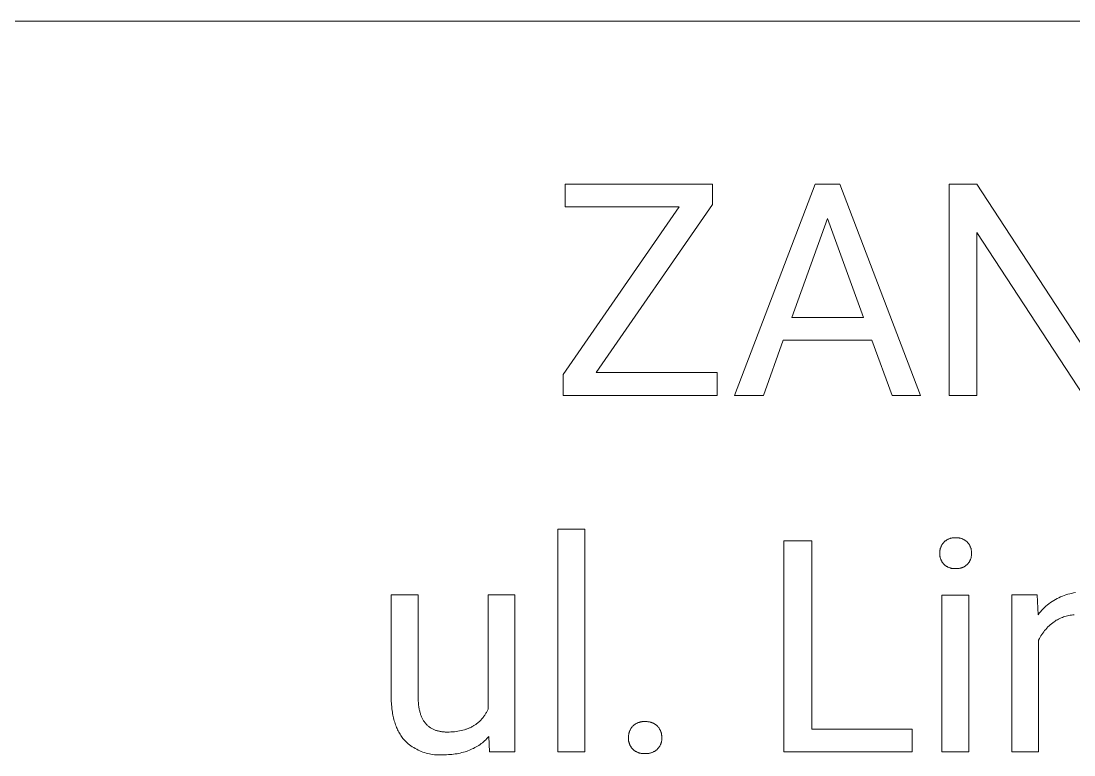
# Model space of a CAD drawing. Header units: millimetres. Extents: x -658 to 2773, y 81 to 2478.
# Drawn here: x 1633.2 to 1795, y 352 to 464.9 of the extents above; entities that cross this region are included whole.
import ezdxf

# ---------------------------------------------------------------- set-up
doc = ezdxf.new("R2010")
doc.units = ezdxf.units.MM
doc.header["$MEASUREMENT"] = 0
doc.layers.add('Domyślny', color=7, linetype='Continuous', true_color=0x000000)

msp = doc.modelspace()

# ---------------------------------------------------------------- linework, layer by layer
at = {"layer": 'Domyślny', "color": 18, "lineweight": 15, "true_color": 0x000000}
for p, q in [((2769.27, 464.9), (1476.09, 464.9)), ((1716.79, 436.31), (1716.79, 439.81)), ((1716.79, 439.81), (1739.43, 439.81)), ((1739.43, 439.81), (1739.43, 436.69)), ((1742.84, 407.33), (1755.25, 439.82)), ((1755.25, 439.82), (1759, 439.82)), ((1759, 439.82), (1771.43, 407.33)), ((1775.8, 407.33), (1775.8, 439.82)), ((1775.8, 439.82), (1780.1, 439.82)), ((1780.1, 439.82), (1796.51, 414.67)), ((1716.5, 410.55), (1734.3, 436.31)), ((1734.3, 436.31), (1716.79, 436.31)), ((1739.43, 436.69), (1721.56, 410.83)), ((1757.12, 434.53), (1751.62, 419.33)), ((1762.66, 419.33), (1757.12, 434.53)), ((1796.46, 407.33), (1780.1, 432.36)), ((1780.1, 432.36), (1780.1, 407.33)), ((1751.62, 419.33), (1762.66, 419.33)), ((1750.33, 415.83), (1747.27, 407.33)), ((1763.93, 415.83), (1750.33, 415.83)), ((1767.04, 407.33), (1763.93, 415.83)), ((1716.5, 407.32), (1716.5, 410.55)), ((1721.56, 410.83), (1740.15, 410.83)), ((1740.15, 410.83), (1740.15, 407.32)), ((1740.15, 407.32), (1716.5, 407.32)), ((1747.27, 407.33), (1742.84, 407.33)), ((1771.43, 407.33), (1767.04, 407.33)), ((1780.1, 407.33), (1775.8, 407.33)), ((1715.69, 352.5), (1715.69, 386.77)), ((1715.69, 386.77), (1719.82, 386.77)), ((1719.82, 386.77), (1719.82, 352.5)), ((1775.55, 385.16), (1775.62, 385.19)), ((1775.62, 385.19), (1775.69, 385.23)), ((1775.69, 385.23), (1775.76, 385.26)), ((1775.76, 385.26), (1775.83, 385.29)), ((1775.83, 385.29), (1775.9, 385.31)), ((1775.9, 385.31), (1775.97, 385.34)), ((1775.97, 385.34), (1776.05, 385.36)), ((1776.05, 385.36), (1776.12, 385.38)), ((1776.12, 385.38), (1776.2, 385.39)), ((1776.2, 385.39), (1776.27, 385.41)), ((1776.27, 385.41), (1776.35, 385.42)), ((1776.35, 385.42), (1776.43, 385.43)), ((1776.43, 385.43), (1776.5, 385.43)), ((1776.5, 385.43), (1776.58, 385.44)), ((1776.58, 385.44), (1776.66, 385.44)), ((1776.66, 385.44), (1776.73, 385.43)), ((1776.73, 385.43), (1776.81, 385.43)), ((1776.81, 385.43), (1776.89, 385.43)), ((1776.89, 385.43), (1776.97, 385.44)), ((1776.97, 385.44), (1777.04, 385.44)), ((1777.04, 385.44), (1777.12, 385.43)), ((1777.12, 385.43), (1777.2, 385.43)), ((1777.2, 385.43), (1777.28, 385.42)), ((1777.28, 385.42), (1777.35, 385.41)), ((1777.35, 385.41), (1777.43, 385.39)), ((1777.43, 385.39), (1777.5, 385.38)), ((1777.5, 385.38), (1777.58, 385.36)), ((1777.58, 385.36), (1777.65, 385.33)), ((1777.65, 385.33), (1777.73, 385.31)), ((1777.73, 385.31), (1777.8, 385.28)), ((1777.8, 385.28), (1777.87, 385.26)), ((1777.87, 385.26), (1777.94, 385.22)), ((1777.94, 385.22), (1778.01, 385.19)), ((1750.41, 352.49), (1750.41, 384.98)), ((1750.41, 384.98), (1754.72, 384.98)), ((1754.72, 384.98), (1754.72, 356)), ((1774.41, 383.52), (1774.43, 383.6)), ((1774.43, 383.6), (1774.44, 383.68)), ((1774.44, 383.68), (1774.46, 383.76)), ((1774.46, 383.76), (1774.49, 383.83)), ((1774.49, 383.83), (1774.51, 383.91)), ((1774.51, 383.91), (1774.54, 383.99)), ((1774.54, 383.99), (1774.57, 384.06)), ((1774.57, 384.06), (1774.6, 384.13)), ((1774.6, 384.13), (1774.64, 384.21)), ((1774.64, 384.21), (1774.68, 384.28)), ((1774.68, 384.28), (1774.72, 384.35)), ((1774.72, 384.35), (1774.76, 384.42)), ((1774.76, 384.42), (1774.81, 384.48)), ((1774.81, 384.48), (1774.85, 384.55)), ((1774.85, 384.55), (1774.9, 384.61)), ((1774.9, 384.61), (1774.95, 384.67)), ((1774.95, 384.67), (1775.01, 384.73)), ((1775.01, 384.73), (1775.06, 384.79)), ((1775.06, 384.79), (1775.11, 384.84)), ((1775.11, 384.84), (1775.17, 384.89)), ((1775.17, 384.89), (1775.23, 384.94)), ((1775.23, 384.94), (1775.29, 384.99)), ((1775.29, 384.99), (1775.35, 385.03)), ((1775.35, 385.03), (1775.42, 385.08)), ((1775.42, 385.08), (1775.48, 385.12)), ((1775.48, 385.12), (1775.55, 385.16)), ((1778.01, 385.19), (1778.08, 385.15)), ((1778.08, 385.15), (1778.15, 385.12)), ((1778.15, 385.12), (1778.22, 385.08)), ((1778.22, 385.08), (1778.28, 385.03)), ((1778.28, 385.03), (1778.35, 384.99)), ((1778.35, 384.99), (1778.41, 384.94)), ((1778.41, 384.94), (1778.47, 384.89)), ((1778.47, 384.89), (1778.53, 384.84)), ((1778.53, 384.84), (1778.58, 384.79)), ((1778.58, 384.79), (1778.64, 384.73)), ((1778.64, 384.73), (1778.69, 384.67)), ((1778.69, 384.67), (1778.74, 384.61)), ((1778.74, 384.61), (1778.79, 384.55)), ((1778.79, 384.55), (1778.84, 384.48)), ((1778.84, 384.48), (1778.88, 384.42)), ((1778.88, 384.42), (1778.93, 384.35)), ((1778.93, 384.35), (1778.97, 384.28)), ((1778.97, 384.28), (1779, 384.21)), ((1779, 384.21), (1779.04, 384.13)), ((1779.04, 384.13), (1779.07, 384.06)), ((1779.07, 384.06), (1779.1, 383.99)), ((1779.1, 383.99), (1779.13, 383.91)), ((1779.13, 383.91), (1779.16, 383.83)), ((1779.16, 383.83), (1779.18, 383.76)), ((1779.18, 383.76), (1779.2, 383.68)), ((1779.2, 383.68), (1779.22, 383.6)), ((1779.22, 383.6), (1779.23, 383.52)), ((1774.38, 383.28), (1774.39, 383.36)), ((1774.38, 383.2), (1774.38, 383.28)), ((1774.38, 383.12), (1774.38, 383.2)), ((1774.38, 383.04), (1774.38, 383.12)), ((1774.38, 382.96), (1774.38, 383.04)), ((1774.38, 382.88), (1774.38, 382.96)), ((1774.38, 382.8), (1774.38, 382.88)), ((1774.39, 382.72), (1774.38, 382.8)), ((1774.39, 383.36), (1774.4, 383.44)), ((1774.4, 382.65), (1774.39, 382.72)), ((1774.4, 383.44), (1774.41, 383.52)), ((1774.41, 382.57), (1774.4, 382.65)), ((1774.42, 382.49), (1774.41, 382.57)), ((1774.44, 382.41), (1774.42, 382.49)), ((1774.46, 382.33), (1774.44, 382.41)), ((1774.48, 382.26), (1774.46, 382.33)), ((1774.51, 382.18), (1774.48, 382.26)), ((1774.54, 382.11), (1774.51, 382.18)), ((1774.57, 382.03), (1774.54, 382.11)), ((1774.6, 381.96), (1774.57, 382.03)), ((1774.64, 381.89), (1774.6, 381.96)), ((1779.04, 381.96), (1779.01, 381.89)), ((1779.07, 382.03), (1779.04, 381.96)), ((1779.11, 382.11), (1779.07, 382.03)), ((1779.13, 382.18), (1779.11, 382.11)), ((1779.16, 382.26), (1779.13, 382.18)), ((1779.18, 382.33), (1779.16, 382.26)), ((1779.2, 382.41), (1779.18, 382.33)), ((1779.22, 382.49), (1779.2, 382.41)), ((1779.23, 382.57), (1779.22, 382.49)), ((1779.23, 383.52), (1779.24, 383.44)), ((1779.25, 382.65), (1779.23, 382.57)), ((1779.24, 383.44), (1779.25, 383.36)), ((1779.25, 383.36), (1779.26, 383.28)), ((1779.26, 382.72), (1779.25, 382.65)), ((1779.26, 383.28), (1779.27, 383.2)), ((1779.27, 382.88), (1779.26, 382.8)), ((1779.26, 382.8), (1779.26, 382.72)), ((1779.27, 383.2), (1779.27, 383.12)), ((1779.27, 383.12), (1779.27, 383.04)), ((1779.27, 383.04), (1779.27, 382.96)), ((1779.27, 382.96), (1779.27, 382.88)), ((1774.68, 381.82), (1774.64, 381.89)), ((1774.72, 381.75), (1774.68, 381.82)), ((1774.76, 381.69), (1774.72, 381.75)), ((1774.8, 381.62), (1774.76, 381.69)), ((1774.85, 381.56), (1774.8, 381.62)), ((1774.9, 381.49), (1774.85, 381.56)), ((1774.95, 381.43), (1774.9, 381.49)), ((1775.01, 381.37), (1774.95, 381.43)), ((1775.06, 381.32), (1775.01, 381.37)), ((1775.12, 381.27), (1775.06, 381.32)), ((1775.17, 381.22), (1775.12, 381.27)), ((1775.23, 381.17), (1775.17, 381.22)), ((1775.29, 381.12), (1775.23, 381.17)), ((1775.36, 381.08), (1775.29, 381.12)), ((1775.42, 381.04), (1775.36, 381.08)), ((1775.49, 381), (1775.42, 381.04)), ((1775.55, 380.96), (1775.49, 381)), ((1775.62, 380.93), (1775.55, 380.96)), ((1775.69, 380.89), (1775.62, 380.93)), ((1775.76, 380.86), (1775.69, 380.89)), ((1775.83, 380.84), (1775.76, 380.86)), ((1775.9, 380.81), (1775.83, 380.84)), ((1775.98, 380.79), (1775.9, 380.81)), ((1776.05, 380.77), (1775.98, 380.79)), ((1776.13, 380.75), (1776.05, 380.77)), ((1776.2, 380.73), (1776.13, 380.75)), ((1776.28, 380.72), (1776.2, 380.73)), ((1776.35, 380.71), (1776.28, 380.72)), ((1776.43, 380.7), (1776.35, 380.71)), ((1776.5, 380.7), (1776.43, 380.7)), ((1776.58, 380.69), (1776.5, 380.7)), ((1776.66, 380.69), (1776.58, 380.69)), ((1776.73, 380.7), (1776.66, 380.69)), ((1776.81, 380.7), (1776.73, 380.7)), ((1776.89, 380.7), (1776.81, 380.7)), ((1776.97, 380.69), (1776.89, 380.7)), ((1777.05, 380.69), (1776.97, 380.69)), ((1777.13, 380.7), (1777.05, 380.69)), ((1777.21, 380.7), (1777.13, 380.7)), ((1777.29, 380.71), (1777.21, 380.7)), ((1777.37, 380.73), (1777.29, 380.71)), ((1777.45, 380.74), (1777.37, 380.73)), ((1777.53, 380.76), (1777.45, 380.74)), ((1777.61, 380.78), (1777.53, 380.76)), ((1777.68, 380.8), (1777.61, 380.78)), ((1777.76, 380.82), (1777.68, 380.8)), ((1777.84, 380.85), (1777.76, 380.82)), ((1777.91, 380.88), (1777.84, 380.85)), ((1777.98, 380.92), (1777.91, 380.88)), ((1778.06, 380.95), (1777.98, 380.92)), ((1778.13, 380.99), (1778.06, 380.95)), ((1778.2, 381.03), (1778.13, 380.99)), ((1778.26, 381.07), (1778.2, 381.03)), ((1778.33, 381.12), (1778.26, 381.07)), ((1778.4, 381.16), (1778.33, 381.12)), ((1778.46, 381.21), (1778.4, 381.16)), ((1778.52, 381.27), (1778.46, 381.21)), ((1778.58, 381.32), (1778.52, 381.27)), ((1778.64, 381.37), (1778.58, 381.32)), ((1778.69, 381.43), (1778.64, 381.37)), ((1778.74, 381.49), (1778.69, 381.43)), ((1778.79, 381.56), (1778.74, 381.49)), ((1778.84, 381.62), (1778.79, 381.56)), ((1778.88, 381.69), (1778.84, 381.62)), ((1778.93, 381.75), (1778.88, 381.69)), ((1778.97, 381.82), (1778.93, 381.75)), ((1779.01, 381.89), (1778.97, 381.82)), ((1690.06, 360.93), (1690.06, 376.64)), ((1690.06, 376.64), (1694.19, 376.64)), ((1694.19, 376.64), (1694.19, 361.04)), ((1704.94, 359.08), (1704.94, 376.64)), ((1704.94, 376.64), (1709.07, 376.64)), ((1709.07, 376.64), (1709.07, 352.5)), ((1774.71, 352.5), (1774.71, 376.63)), ((1774.71, 376.63), (1778.83, 376.63)), ((1778.83, 376.63), (1778.83, 352.5)), ((1785.44, 352.5), (1785.44, 376.64)), ((1785.44, 376.64), (1789.35, 376.64)), ((1789.35, 376.64), (1789.48, 373.6)), ((1791.4, 375.46), (1791.64, 375.63)), ((1791.64, 375.63), (1791.9, 375.79)), ((1791.9, 375.79), (1792.15, 375.94)), ((1792.15, 375.94), (1792.41, 376.08)), ((1792.41, 376.08), (1792.68, 376.22)), ((1792.68, 376.22), (1792.95, 376.34)), ((1792.95, 376.34), (1793.22, 376.46)), ((1793.22, 376.46), (1793.5, 376.56)), ((1793.5, 376.56), (1793.78, 376.66)), ((1793.78, 376.66), (1794.07, 376.75)), ((1794.07, 376.75), (1794.36, 376.82)), ((1794.36, 376.82), (1794.65, 376.89)), ((1794.65, 376.89), (1794.94, 376.95)), ((1794.94, 376.95), (1795.23, 377)), ((1789.67, 373.84), (1789.86, 374.06)), ((1789.86, 374.06), (1790.06, 374.28)), ((1790.06, 374.28), (1790.26, 374.5)), ((1790.26, 374.5), (1790.48, 374.71)), ((1790.48, 374.71), (1790.7, 374.91)), ((1790.7, 374.91), (1790.93, 375.1)), ((1790.93, 375.1), (1791.16, 375.28)), ((1791.16, 375.28), (1791.4, 375.46)), ((1789.48, 373.6), (1789.67, 373.84)), ((1791.74, 372.37), (1791.55, 372.21)), ((1791.94, 372.52), (1791.74, 372.37)), ((1792.11, 372.63), (1791.94, 372.52)), ((1792.29, 372.74), (1792.11, 372.63)), ((1792.47, 372.84), (1792.29, 372.74)), ((1792.65, 372.94), (1792.47, 372.84)), ((1792.84, 373.03), (1792.65, 372.94)), ((1793.03, 373.11), (1792.84, 373.03)), ((1793.22, 373.19), (1793.03, 373.11)), ((1793.42, 373.26), (1793.22, 373.19)), ((1793.62, 373.32), (1793.42, 373.26)), ((1793.81, 373.38), (1793.62, 373.32)), ((1794.02, 373.43), (1793.81, 373.38)), ((1794.22, 373.47), (1794.02, 373.43)), ((1794.42, 373.51), (1794.22, 373.47)), ((1794.63, 373.54), (1794.42, 373.51)), ((1794.84, 373.56), (1794.63, 373.54)), ((1795.04, 373.57), (1794.84, 373.56)), ((1790.2, 370.77), (1790.06, 370.57)), ((1790.35, 370.97), (1790.2, 370.77)), ((1790.5, 371.16), (1790.35, 370.97)), ((1790.66, 371.35), (1790.5, 371.16)), ((1790.83, 371.54), (1790.66, 371.35)), ((1791, 371.72), (1790.83, 371.54)), ((1791.17, 371.89), (1791, 371.72)), ((1791.36, 372.05), (1791.17, 371.89)), ((1791.55, 372.21), (1791.36, 372.05)), ((1789.69, 369.93), (1789.58, 369.71)), ((1789.58, 369.71), (1789.58, 352.5)), ((1789.8, 370.14), (1789.69, 369.93)), ((1789.93, 370.36), (1789.8, 370.14)), ((1790.06, 370.57), (1789.93, 370.36)), ((1690.07, 360.39), (1690.06, 360.93)), ((1694.19, 361.04), (1694.19, 360.71)), ((1690.1, 359.86), (1690.07, 360.39)), ((1690.14, 359.36), (1690.1, 359.86)), ((1690.17, 359.11), (1690.14, 359.36)), ((1694.19, 360.71), (1694.21, 360.38)), ((1694.21, 360.38), (1694.23, 360.06)), ((1694.23, 360.06), (1694.26, 359.76)), ((1694.26, 359.76), (1694.3, 359.46)), ((1694.3, 359.46), (1694.32, 359.32)), ((1694.32, 359.32), (1694.35, 359.18)), ((1690.2, 358.87), (1690.17, 359.11)), ((1690.23, 358.63), (1690.2, 358.87)), ((1690.27, 358.39), (1690.23, 358.63)), ((1690.31, 358.16), (1690.27, 358.39)), ((1690.36, 357.94), (1690.31, 358.16)), ((1690.41, 357.72), (1690.36, 357.94)), ((1690.47, 357.5), (1690.41, 357.72)), ((1694.35, 359.18), (1694.37, 359.04)), ((1694.37, 359.04), (1694.4, 358.91)), ((1694.4, 358.91), (1694.43, 358.77)), ((1694.43, 358.77), (1694.47, 358.64)), ((1694.47, 358.64), (1694.5, 358.52)), ((1694.5, 358.52), (1694.54, 358.39)), ((1694.54, 358.39), (1694.58, 358.27)), ((1694.58, 358.27), (1694.63, 358.15)), ((1694.63, 358.15), (1694.67, 358.03)), ((1694.67, 358.03), (1694.72, 357.92)), ((1694.72, 357.92), (1694.77, 357.81)), ((1694.77, 357.81), (1694.82, 357.7)), ((1694.82, 357.7), (1694.87, 357.6)), ((1704.03, 357.62), (1704.1, 357.71)), ((1704.1, 357.71), (1704.17, 357.8)), ((1704.17, 357.8), (1704.24, 357.88)), ((1704.24, 357.88), (1704.31, 357.97)), ((1704.31, 357.97), (1704.37, 358.07)), ((1704.37, 358.07), (1704.44, 358.16)), ((1704.44, 358.16), (1704.5, 358.25)), ((1704.5, 358.25), (1704.56, 358.35)), ((1704.56, 358.35), (1704.62, 358.45)), ((1704.62, 358.45), (1704.68, 358.55)), ((1704.68, 358.55), (1704.73, 358.65)), ((1704.73, 358.65), (1704.79, 358.76)), ((1704.79, 358.76), (1704.84, 358.86)), ((1704.84, 358.86), (1704.89, 358.97)), ((1704.89, 358.97), (1704.94, 359.08)), ((1690.52, 357.28), (1690.47, 357.5)), ((1690.59, 357.07), (1690.52, 357.28)), ((1690.65, 356.87), (1690.59, 357.07)), ((1690.72, 356.67), (1690.65, 356.87)), ((1690.8, 356.47), (1690.72, 356.67)), ((1690.87, 356.28), (1690.8, 356.47)), ((1690.95, 356.09), (1690.87, 356.28)), ((1691.04, 355.9), (1690.95, 356.09)), ((1694.87, 357.6), (1694.93, 357.49)), ((1694.93, 357.49), (1694.99, 357.39)), ((1694.99, 357.39), (1695.04, 357.29)), ((1695.04, 357.29), (1695.11, 357.2)), ((1695.11, 357.2), (1695.17, 357.11)), ((1695.17, 357.11), (1695.24, 357.02)), ((1695.24, 357.02), (1695.31, 356.93)), ((1695.31, 356.93), (1695.38, 356.85)), ((1695.38, 356.85), (1695.45, 356.76)), ((1695.45, 356.76), (1695.53, 356.69)), ((1695.53, 356.69), (1695.6, 356.61)), ((1695.6, 356.61), (1695.68, 356.54)), ((1695.68, 356.54), (1695.76, 356.46)), ((1695.76, 356.46), (1695.85, 356.4)), ((1695.85, 356.4), (1695.93, 356.33)), ((1695.93, 356.33), (1696.02, 356.27)), ((1696.02, 356.27), (1696.11, 356.21)), ((1696.11, 356.21), (1696.2, 356.15)), ((1696.2, 356.15), (1696.3, 356.09)), ((1696.3, 356.09), (1696.4, 356.04)), ((1701.75, 356.06), (1701.86, 356.1)), ((1701.86, 356.1), (1701.97, 356.14)), ((1701.97, 356.14), (1702.08, 356.19)), ((1702.08, 356.19), (1702.18, 356.23)), ((1702.18, 356.23), (1702.29, 356.28)), ((1702.29, 356.28), (1702.39, 356.33)), ((1702.39, 356.33), (1702.49, 356.39)), ((1702.49, 356.39), (1702.59, 356.44)), ((1702.59, 356.44), (1702.69, 356.5)), ((1702.69, 356.5), (1702.78, 356.55)), ((1702.78, 356.55), (1702.88, 356.61)), ((1702.88, 356.61), (1702.97, 356.67)), ((1702.97, 356.67), (1703.06, 356.74)), ((1703.06, 356.74), (1703.15, 356.8)), ((1703.15, 356.8), (1703.24, 356.87)), ((1703.24, 356.87), (1703.32, 356.94)), ((1703.32, 356.94), (1703.41, 357)), ((1703.41, 357), (1703.49, 357.08)), ((1703.49, 357.08), (1703.57, 357.15)), ((1703.57, 357.15), (1703.66, 357.22)), ((1703.66, 357.22), (1703.73, 357.3)), ((1703.73, 357.3), (1703.81, 357.38)), ((1703.81, 357.38), (1703.89, 357.46)), ((1703.89, 357.46), (1703.96, 357.54)), ((1703.96, 357.54), (1704.03, 357.62)), ((1726.86, 356.01), (1726.9, 356.09)), ((1726.9, 356.09), (1726.95, 356.16)), ((1726.95, 356.16), (1727, 356.24)), ((1727, 356.24), (1727.06, 356.31)), ((1727.06, 356.31), (1727.11, 356.38)), ((1727.11, 356.38), (1727.17, 356.44)), ((1727.17, 356.44), (1727.23, 356.5)), ((1727.23, 356.5), (1727.29, 356.56)), ((1727.29, 356.56), (1727.35, 356.61)), ((1727.35, 356.61), (1727.42, 356.67)), ((1727.42, 356.67), (1727.48, 356.72)), ((1727.48, 356.72), (1727.55, 356.76)), ((1727.55, 356.76), (1727.62, 356.81)), ((1727.62, 356.81), (1727.7, 356.85)), ((1727.7, 356.85), (1727.77, 356.89)), ((1727.77, 356.89), (1727.84, 356.93)), ((1727.84, 356.93), (1727.92, 356.96)), ((1727.92, 356.96), (1728, 357)), ((1728, 357), (1728.08, 357.03)), ((1728.08, 357.03), (1728.15, 357.05)), ((1728.15, 357.05), (1728.24, 357.08)), ((1728.24, 357.08), (1728.32, 357.1)), ((1728.32, 357.1), (1728.4, 357.12)), ((1728.4, 357.12), (1728.48, 357.13)), ((1728.48, 357.13), (1728.56, 357.15)), ((1728.56, 357.15), (1728.65, 357.16)), ((1728.65, 357.16), (1728.73, 357.16)), ((1728.73, 357.16), (1728.81, 357.17)), ((1728.81, 357.17), (1728.9, 357.17)), ((1728.9, 357.17), (1728.98, 357.17)), ((1728.98, 357.17), (1729.06, 357.16)), ((1729.06, 357.16), (1729.15, 357.17)), ((1729.15, 357.17), (1729.24, 357.17)), ((1729.24, 357.17), (1729.33, 357.17)), ((1729.33, 357.17), (1729.42, 357.16)), ((1729.42, 357.16), (1729.51, 357.15)), ((1729.51, 357.15), (1729.6, 357.14)), ((1729.6, 357.14), (1729.68, 357.13)), ((1729.68, 357.13), (1729.77, 357.11)), ((1729.77, 357.11), (1729.86, 357.09)), ((1729.86, 357.09), (1729.94, 357.06)), ((1729.94, 357.06), (1730.03, 357.04)), ((1730.03, 357.04), (1730.11, 357.01)), ((1730.11, 357.01), (1730.19, 356.98)), ((1730.19, 356.98), (1730.28, 356.94)), ((1730.28, 356.94), (1730.36, 356.9)), ((1730.36, 356.9), (1730.43, 356.86)), ((1730.43, 356.86), (1730.51, 356.82)), ((1730.51, 356.82), (1730.59, 356.77)), ((1730.59, 356.77), (1730.66, 356.72)), ((1730.66, 356.72), (1730.73, 356.67)), ((1730.73, 356.67), (1730.81, 356.62)), ((1730.81, 356.62), (1730.87, 356.56)), ((1730.87, 356.56), (1730.94, 356.5)), ((1730.94, 356.5), (1731.01, 356.44)), ((1731.01, 356.44), (1731.06, 356.38)), ((1731.06, 356.38), (1731.12, 356.31)), ((1731.12, 356.31), (1731.17, 356.24)), ((1731.17, 356.24), (1731.22, 356.16)), ((1731.22, 356.16), (1731.27, 356.09)), ((1731.27, 356.09), (1731.31, 356.01)), ((1691.13, 355.72), (1691.04, 355.9)), ((1691.22, 355.55), (1691.13, 355.72)), ((1691.32, 355.38), (1691.22, 355.55)), ((1691.42, 355.21), (1691.32, 355.38)), ((1691.53, 355.05), (1691.42, 355.21)), ((1691.64, 354.89), (1691.53, 355.05)), ((1691.75, 354.73), (1691.64, 354.89)), ((1691.86, 354.58), (1691.75, 354.73)), ((1691.98, 354.43), (1691.86, 354.58)), ((1696.4, 356.04), (1696.5, 355.99)), ((1696.5, 355.99), (1696.6, 355.95)), ((1696.6, 355.95), (1696.7, 355.9)), ((1696.7, 355.9), (1696.8, 355.86)), ((1696.8, 355.86), (1696.91, 355.82)), ((1696.91, 355.82), (1697.02, 355.79)), ((1697.02, 355.79), (1697.13, 355.75)), ((1697.13, 355.75), (1697.25, 355.72)), ((1697.25, 355.72), (1697.36, 355.69)), ((1697.36, 355.69), (1697.48, 355.67)), ((1697.48, 355.67), (1697.6, 355.64)), ((1697.6, 355.64), (1697.73, 355.62)), ((1697.73, 355.62), (1697.85, 355.61)), ((1697.85, 355.61), (1697.98, 355.59)), ((1697.98, 355.59), (1698.11, 355.58)), ((1698.11, 355.58), (1698.24, 355.57)), ((1698.24, 355.57), (1698.37, 355.56)), ((1698.37, 355.56), (1698.51, 355.56)), ((1698.51, 355.56), (1698.64, 355.56)), ((1698.64, 355.56), (1698.94, 355.56)), ((1698.94, 355.56), (1699.22, 355.57)), ((1699.22, 355.57), (1699.51, 355.59)), ((1699.51, 355.59), (1699.78, 355.61)), ((1699.78, 355.61), (1700.05, 355.65)), ((1700.05, 355.65), (1700.31, 355.68)), ((1700.31, 355.68), (1700.57, 355.73)), ((1700.57, 355.73), (1700.82, 355.78)), ((1700.82, 355.78), (1701.06, 355.84)), ((1701.06, 355.84), (1701.3, 355.9)), ((1701.3, 355.9), (1701.53, 355.98)), ((1701.53, 355.98), (1701.64, 356.01)), ((1701.64, 356.01), (1701.75, 356.06)), ((1704.74, 354.54), (1704.58, 354.38)), ((1704.9, 354.71), (1704.74, 354.54)), ((1705.05, 354.89), (1704.9, 354.71)), ((1705.14, 352.5), (1705.05, 354.89)), ((1726.52, 354.93), (1726.53, 355.01)), ((1726.52, 354.84), (1726.52, 354.93)), ((1726.52, 354.75), (1726.52, 354.84)), ((1726.52, 354.66), (1726.52, 354.75)), ((1726.52, 354.58), (1726.52, 354.66)), ((1726.52, 354.5), (1726.52, 354.58)), ((1726.52, 354.42), (1726.52, 354.5)), ((1726.53, 355.01), (1726.54, 355.1)), ((1726.54, 355.1), (1726.56, 355.19)), ((1726.56, 355.19), (1726.57, 355.28)), ((1726.57, 355.28), (1726.59, 355.36)), ((1726.59, 355.36), (1726.62, 355.45)), ((1726.62, 355.45), (1726.64, 355.53)), ((1726.64, 355.53), (1726.67, 355.61)), ((1726.67, 355.61), (1726.7, 355.7)), ((1726.7, 355.7), (1726.74, 355.78)), ((1726.74, 355.78), (1726.78, 355.86)), ((1726.78, 355.86), (1726.82, 355.94)), ((1726.82, 355.94), (1726.86, 356.01)), ((1731.31, 356.01), (1731.36, 355.94)), ((1731.36, 355.94), (1731.4, 355.86)), ((1731.4, 355.86), (1731.43, 355.78)), ((1731.43, 355.78), (1731.47, 355.7)), ((1731.47, 355.7), (1731.5, 355.61)), ((1731.5, 355.61), (1731.53, 355.53)), ((1731.53, 355.53), (1731.55, 355.45)), ((1731.55, 355.45), (1731.58, 355.36)), ((1731.58, 355.36), (1731.59, 355.28)), ((1731.59, 355.28), (1731.61, 355.19)), ((1731.61, 355.19), (1731.62, 355.1)), ((1731.62, 355.1), (1731.63, 355.01)), ((1731.63, 355.01), (1731.64, 354.93)), ((1731.64, 354.93), (1731.65, 354.84)), ((1731.65, 354.5), (1731.64, 354.42)), ((1731.65, 354.84), (1731.65, 354.75)), ((1731.65, 354.75), (1731.65, 354.66)), ((1731.65, 354.66), (1731.65, 354.58)), ((1731.65, 354.58), (1731.65, 354.5)), ((1754.72, 356), (1770.12, 356)), ((1770.12, 356), (1770.12, 352.49)), ((1692.11, 354.29), (1691.98, 354.43)), ((1692.29, 354.11), (1692.11, 354.29)), ((1692.48, 353.93), (1692.29, 354.11)), ((1692.68, 353.76), (1692.48, 353.93)), ((1692.88, 353.6), (1692.68, 353.76)), ((1693.09, 353.45), (1692.88, 353.6)), ((1693.3, 353.3), (1693.09, 353.45)), ((1693.52, 353.16), (1693.3, 353.3)), ((1693.74, 353.02), (1693.52, 353.16)), ((1693.97, 352.9), (1693.74, 353.02)), ((1694.2, 352.78), (1693.97, 352.9)), ((1702.3, 352.85), (1702.08, 352.76)), ((1702.51, 352.95), (1702.3, 352.85)), ((1702.72, 353.05), (1702.51, 352.95)), ((1702.93, 353.16), (1702.72, 353.05)), ((1703.13, 353.27), (1702.93, 353.16)), ((1703.32, 353.39), (1703.13, 353.27)), ((1703.52, 353.51), (1703.32, 353.39)), ((1703.71, 353.64), (1703.52, 353.51)), ((1703.89, 353.78), (1703.71, 353.64)), ((1704.07, 353.92), (1703.89, 353.78)), ((1704.24, 354.07), (1704.07, 353.92)), ((1704.41, 354.22), (1704.24, 354.07)), ((1704.58, 354.38), (1704.41, 354.22)), ((1726.53, 354.34), (1726.52, 354.42)), ((1726.54, 354.25), (1726.53, 354.34)), ((1726.55, 354.17), (1726.54, 354.25)), ((1726.57, 354.09), (1726.55, 354.17)), ((1726.59, 354.01), (1726.57, 354.09)), ((1726.61, 353.93), (1726.59, 354.01)), ((1726.63, 353.86), (1726.61, 353.93)), ((1726.66, 353.78), (1726.63, 353.86)), ((1726.69, 353.7), (1726.66, 353.78)), ((1726.72, 353.63), (1726.69, 353.7)), ((1726.76, 353.55), (1726.72, 353.63)), ((1726.79, 353.48), (1726.76, 353.55)), ((1726.83, 353.41), (1726.79, 353.48)), ((1726.87, 353.34), (1726.83, 353.41)), ((1726.92, 353.27), (1726.87, 353.34)), ((1726.96, 353.2), (1726.92, 353.27)), ((1727.01, 353.14), (1726.96, 353.2)), ((1727.06, 353.07), (1727.01, 353.14)), ((1727.11, 353.01), (1727.06, 353.07)), ((1727.17, 352.95), (1727.11, 353.01)), ((1727.23, 352.89), (1727.17, 352.95)), ((1727.29, 352.83), (1727.23, 352.89)), ((1727.35, 352.78), (1727.29, 352.83)), ((1730.87, 352.83), (1730.8, 352.78)), ((1730.94, 352.89), (1730.87, 352.83)), ((1731.01, 352.95), (1730.94, 352.89)), ((1731.06, 353.01), (1731.01, 352.95)), ((1731.11, 353.07), (1731.06, 353.01)), ((1731.16, 353.14), (1731.11, 353.07)), ((1731.21, 353.2), (1731.16, 353.14)), ((1731.26, 353.27), (1731.21, 353.2)), ((1731.3, 353.34), (1731.26, 353.27)), ((1731.34, 353.41), (1731.3, 353.34)), ((1731.38, 353.48), (1731.34, 353.41)), ((1731.42, 353.55), (1731.38, 353.48)), ((1731.45, 353.63), (1731.42, 353.55)), ((1731.48, 353.7), (1731.45, 353.63)), ((1731.51, 353.78), (1731.48, 353.7)), ((1731.54, 353.86), (1731.51, 353.78)), ((1731.56, 353.93), (1731.54, 353.86)), ((1731.58, 354.01), (1731.56, 353.93)), ((1731.6, 354.09), (1731.58, 354.01)), ((1731.61, 354.17), (1731.6, 354.09)), ((1731.63, 354.25), (1731.61, 354.17)), ((1731.64, 354.34), (1731.63, 354.25)), ((1731.64, 354.42), (1731.64, 354.34)), ((1694.44, 352.67), (1694.2, 352.78)), ((1694.68, 352.57), (1694.44, 352.67)), ((1694.92, 352.48), (1694.68, 352.57)), ((1695.17, 352.4), (1694.92, 352.48)), ((1695.41, 352.32), (1695.17, 352.4)), ((1695.66, 352.25), (1695.41, 352.32)), ((1695.92, 352.2), (1695.66, 352.25)), ((1696.17, 352.15), (1695.92, 352.2)), ((1696.43, 352.11), (1696.17, 352.15)), ((1696.69, 352.07), (1696.43, 352.11)), ((1696.94, 352.05), (1696.69, 352.07)), ((1697.2, 352.04), (1696.94, 352.05)), ((1697.46, 352.03), (1697.2, 352.04)), ((1697.72, 352.04), (1697.46, 352.03)), ((1697.98, 352.05), (1697.72, 352.04)), ((1698.27, 352.05), (1697.98, 352.05)), ((1698.55, 352.06), (1698.27, 352.05)), ((1698.84, 352.08), (1698.55, 352.06)), ((1699.11, 352.1), (1698.84, 352.08)), ((1699.38, 352.12), (1699.11, 352.1)), ((1699.65, 352.15), (1699.38, 352.12)), ((1699.91, 352.19), (1699.65, 352.15)), ((1700.17, 352.23), (1699.91, 352.19)), ((1700.42, 352.28), (1700.17, 352.23)), ((1700.67, 352.33), (1700.42, 352.28)), ((1700.92, 352.39), (1700.67, 352.33)), ((1701.16, 352.45), (1700.92, 352.39)), ((1701.4, 352.52), (1701.16, 352.45)), ((1701.63, 352.59), (1701.4, 352.52)), ((1701.85, 352.67), (1701.63, 352.59)), ((1702.08, 352.76), (1701.85, 352.67)), ((1709.07, 352.5), (1705.14, 352.5)), ((1719.82, 352.5), (1715.69, 352.5)), ((1727.42, 352.73), (1727.35, 352.78)), ((1727.49, 352.68), (1727.42, 352.73)), ((1727.56, 352.63), (1727.49, 352.68)), ((1727.63, 352.59), (1727.56, 352.63)), ((1727.7, 352.55), (1727.63, 352.59)), ((1727.77, 352.51), (1727.7, 352.55)), ((1727.85, 352.47), (1727.77, 352.51)), ((1727.92, 352.44), (1727.85, 352.47)), ((1728, 352.41), (1727.92, 352.44)), ((1728.08, 352.38), (1728, 352.41)), ((1728.16, 352.35), (1728.08, 352.38)), ((1728.24, 352.33), (1728.16, 352.35)), ((1728.32, 352.31), (1728.24, 352.33)), ((1728.4, 352.29), (1728.32, 352.31)), ((1728.48, 352.27), (1728.4, 352.29)), ((1728.56, 352.26), (1728.48, 352.27)), ((1728.65, 352.25), (1728.56, 352.26)), ((1728.73, 352.25), (1728.65, 352.25)), ((1728.81, 352.24), (1728.73, 352.25)), ((1728.9, 352.24), (1728.81, 352.24)), ((1728.98, 352.25), (1728.9, 352.24)), ((1729.06, 352.25), (1728.98, 352.25)), ((1729.15, 352.25), (1729.06, 352.25)), ((1729.24, 352.24), (1729.15, 352.25)), ((1729.33, 352.25), (1729.24, 352.24)), ((1729.42, 352.25), (1729.33, 352.25)), ((1729.51, 352.26), (1729.42, 352.25)), ((1729.59, 352.27), (1729.51, 352.26)), ((1729.68, 352.28), (1729.59, 352.27)), ((1729.77, 352.3), (1729.68, 352.28)), ((1729.85, 352.32), (1729.77, 352.3)), ((1729.94, 352.34), (1729.85, 352.32)), ((1730.02, 352.37), (1729.94, 352.34)), ((1730.11, 352.39), (1730.02, 352.37)), ((1730.19, 352.43), (1730.11, 352.39)), ((1730.27, 352.46), (1730.19, 352.43)), ((1730.35, 352.5), (1730.27, 352.46)), ((1730.43, 352.54), (1730.35, 352.5)), ((1730.51, 352.58), (1730.43, 352.54)), ((1730.59, 352.62), (1730.51, 352.58)), ((1730.66, 352.67), (1730.59, 352.62)), ((1730.73, 352.72), (1730.66, 352.67)), ((1730.8, 352.78), (1730.73, 352.72)), ((1770.12, 352.49), (1750.41, 352.49)), ((1778.83, 352.5), (1774.71, 352.5)), ((1789.58, 352.5), (1785.44, 352.5))]:
    msp.add_line(p, q, dxfattribs=at)

doc.saveas('drawing.dxf')
